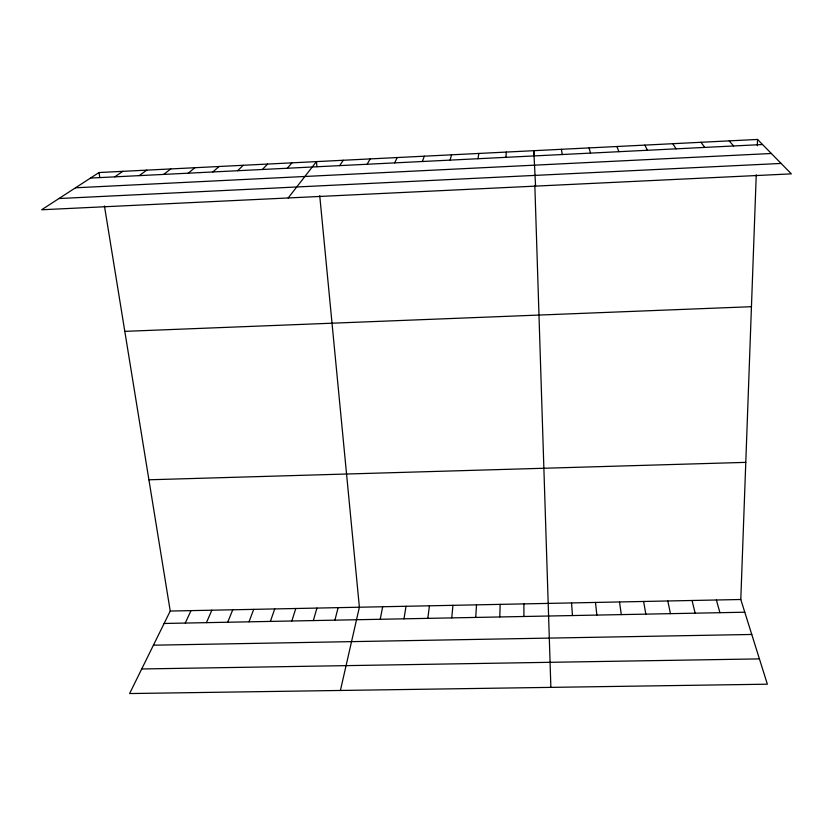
<?xml version="1.0" encoding="UTF-8"?>
<svg xmlns="http://www.w3.org/2000/svg" width="833" height="833" viewBox="0 0 833 833"><rect width="100%" height="100%" fill="white"/><g stroke="black" fill="none" stroke-linecap="round" stroke-linejoin="round"><path stroke-width="1.25" d="M499.79 616.961L500.164 604.373M104.448 206.022L170.234 611.047L129.615 693.556L767.36 684.195L740.797 599.5L756.249 174.774M757.312 145.692L757.541 139.444L99.002 172.535L41.65 209.77L791.35 173.868L757.541 139.444M505.954 157.333L506.266 152.075M475.726 617.43L476.518 604.852M451.736 617.899L452.944 605.32M427.818 618.357L429.443 605.799M403.984 618.825L406.015 606.278M477.975 158.728L478.85 153.449M380.223 619.283L382.67 606.747M340.405 690.463L359.387 607.215L319.737 195.703M334.908 620.158L338.125 607.642M450.101 160.123L451.538 154.823M313.333 620.575L316.936 608.08M291.831 621.001L295.798 608.506M270.392 621.408L274.723 608.933M249.015 621.824L253.701 609.36M422.331 161.508L424.33 156.188M227.701 622.241L232.751 609.777M206.438 622.657L211.853 610.204M185.249 623.063L191.007 610.62M394.665 162.883L397.216 157.552M367.103 164.257L370.196 158.916M339.635 165.632L343.279 160.269M288.187 197.962L316.457 161.612L316.946 166.683M287.302 168.245L291.977 162.841M262.405 169.484L267.58 164.07M237.603 170.723L243.257 165.288M212.884 171.952L219.017 166.506M188.237 173.181L194.86 167.725M163.684 174.409L170.775 168.932M139.205 175.628L146.775 170.14M114.808 176.846L122.847 171.338M90.495 178.064L762.528 144.526M75.511 187.789L771.337 153.491M58.945 198.535L781.104 163.435M124.804 331.357L751.449 306.7M148.909 479.787L745.785 462.367M170.234 611.047L740.797 599.5M164.111 623.469L744.785 612.213M153.418 645.19L751.762 634.465M141.714 668.972L759.425 658.893M729.208 140.871L733.592 145.973M700.98 142.287L704.76 147.41M672.856 143.703L676.042 148.847M644.836 145.109L647.428 150.273M616.909 146.514L618.919 151.689M716.39 599.999L719.92 612.692M589.098 147.91L590.524 153.116M692.056 600.489L695.149 613.171M667.806 600.978L670.45 613.65M643.628 601.468L645.835 614.129M99.002 172.535L99.814 177.523M561.39 149.305L562.223 154.522M619.523 601.957L621.303 614.608M595.501 602.436L596.845 615.077M571.553 602.925L572.458 615.556M535.577 186.113L533.776 150.69L533.932 155.854M550.873 687.371L534.838 185.384M523.884 603.894L523.936 616.493"/></g></svg>
